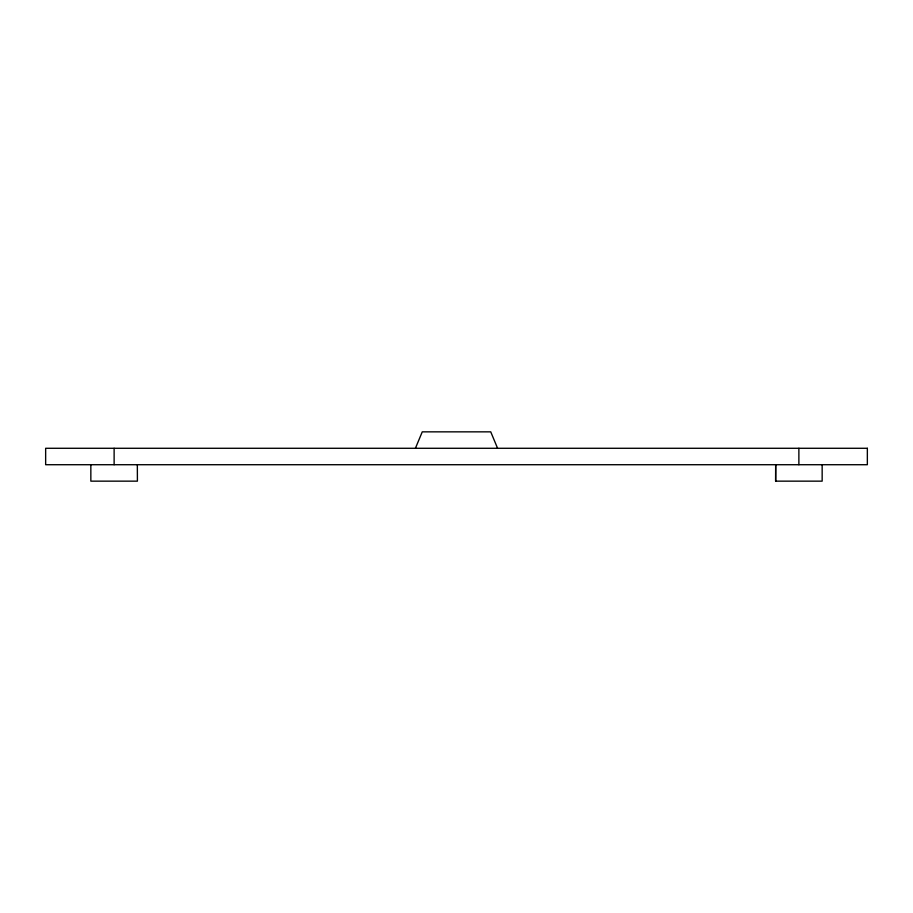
<?xml version="1.0" encoding="UTF-8"?>
<svg xmlns="http://www.w3.org/2000/svg" width="913" height="913" viewBox="0 0 913 913"><rect width="100%" height="100%" fill="white"/><g stroke="black" fill="none" stroke-linecap="round" stroke-linejoin="round"><path stroke-width="1.37" d="M415.415 448.283L422.263 431.849L490.738 431.849L497.585 448.283M775.673 481.151L775.673 464.717L775.594 481.151L822.157 481.151L822.157 464.717M798.875 448.283L798.875 464.717M137.338 464.717L137.407 481.151L90.844 481.151L90.844 464.717M114.125 448.283L114.125 464.717M867.35 448.283L45.65 448.283L45.65 464.717L867.35 464.717L867.35 448.283"/></g></svg>
